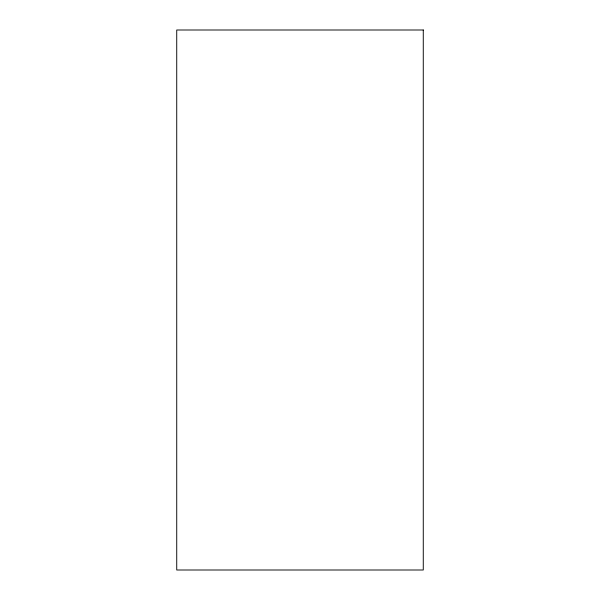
<?xml version="1.0" encoding="UTF-8"?>
<svg xmlns="http://www.w3.org/2000/svg" width="600" height="600" viewBox="0 0 600 600"><rect width="100%" height="100%" fill="white"/><g stroke="black" fill="none" stroke-linecap="round" stroke-linejoin="round"><path stroke-width="0.9" d="M423.27 30L176.73 30L176.73 570L423.27 570L423.27 30"/></g></svg>
